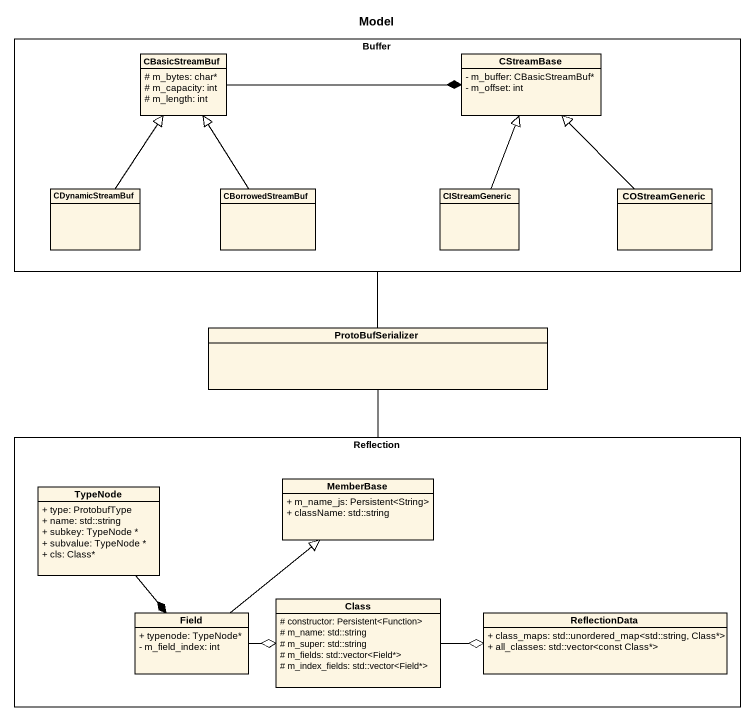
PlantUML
@startuml
title Model
hide circle
hide empty members
skinparam classAttributeIconSize 0
rectangle Buffer {
  class CBasicStreamBuf {
    # m_bytes: char*
    # m_capacity: int
    # m_length: int
  }
  class CStreamBase {
    - m_buffer: CBasicStreamBuf*
    - m_offset: int
  }
  class CDynamicStreamBuf
  class CBorrowedStreamBuf
  class CIStreamGeneric
  class COStreamGeneric
}
class ProtoBufSerializer
rectangle Reflection {
  class TypeNode {
    + type: ProtobufType
    + name: std::string
    + subkey: TypeNode *
    + subvalue: TypeNode *
    + cls: Class*
  }
  class MemberBase {
    + m_name_js: Persistent<String>
    + className: std::string
  }
  class "Class" as Class_ {
    # constructor: Persistent<Function>
    # m_name: std::string
    # m_super: std::string
    # m_fields: std::vector<Field*>
    # m_index_fields: std::vector<Field*>
  }
  class Field {
    + typenode: TypeNode*
    - m_field_index: int
  }
  class ReflectionData {
    + class_maps: std::unordered_map<std::string, Class*>
    + all_classes: std::vector<const Class*>
  }
}
CBasicStreamBuf -right-* CStreamBase
CDynamicStreamBuf -up-|> CBasicStreamBuf
CBorrowedStreamBuf -up-|> CBasicStreamBuf
CIStreamGeneric -up-|> CStreamBase
COStreamGeneric -up-|> CStreamBase
ProtoBufSerializer -up- Buffer
ProtoBufSerializer -- Reflection
TypeNode --* Field
Class_ -right-o ReflectionData
Field -up-|> MemberBase
Field -right-o Class_
@enduml
